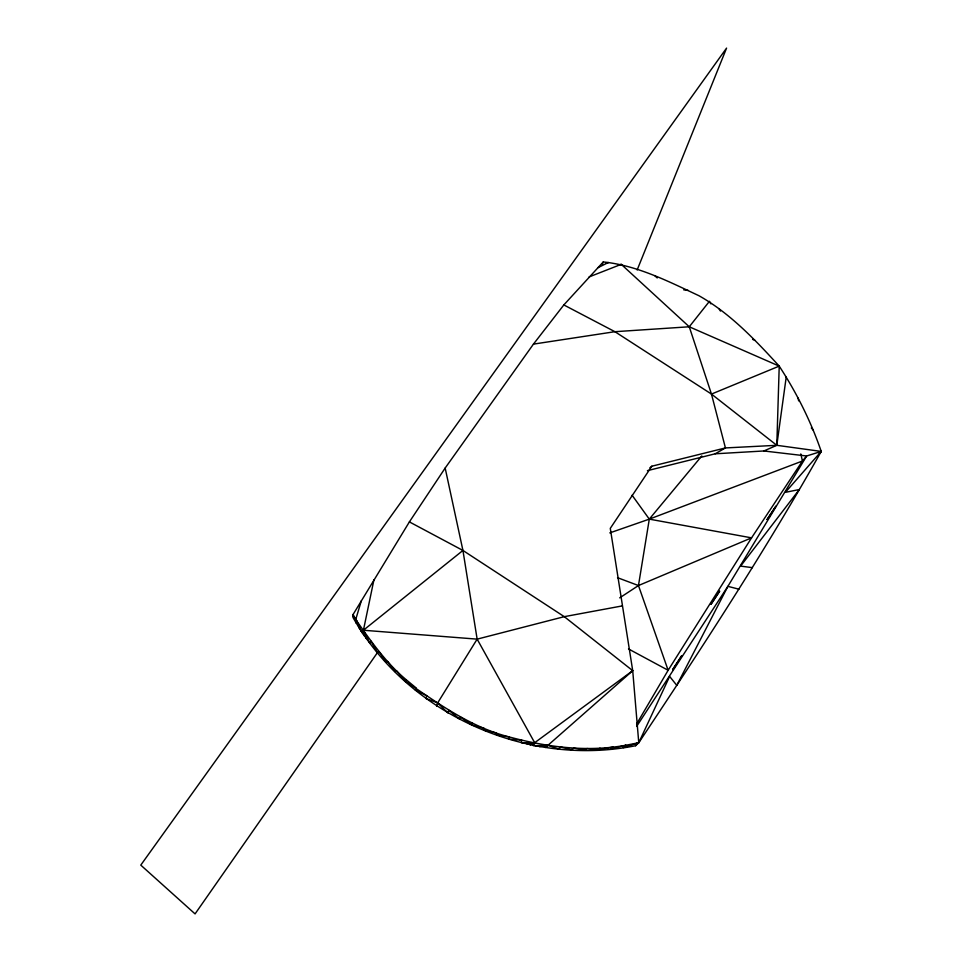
<?xml version="1.0" encoding="UTF-8"?>
<svg xmlns="http://www.w3.org/2000/svg" width="962" height="962" viewBox="0 0 962 962"><rect width="100%" height="100%" fill="white"/><g stroke="black" fill="none" stroke-linecap="round" stroke-linejoin="round"><path stroke-width="1.44" d="M618.482 265.115L621.248 264.334L689.261 326.779L779.22 366.113C796.572 392.724 810.918 421.356 821.223 451.418C764.994 551.322 702.272 647.342 638.768 742.724L635.617 745.718C526.743 767.64 407.66 714.105 352.958 617.412L353.126 614.429L409.391 521.897L445.165 468.049L533.453 344.119L563.828 304.942L603.246 261.953C637.217 265.428 668.41 281.397 698.941 295.719C730.074 313.263 755.242 339.935 779.22 366.113L776.803 445.31L763.876 450.974L715.175 453.799L647.414 470.658M786.207 377.152L776.803 445.31L725.432 447.931L651.839 466.209L649.879 467.809M636.591 724.061L668.133 670.286L638.467 585.545L649.302 519.131L701.791 455.952M373.929 579.845L362.698 633.717L353.126 614.429M361.351 600.733L355.868 619.035L356.253 623.28M436.568 706.373L437.662 702.909L477.14 639.141L462.938 550.456L445.165 468.049M602.465 264.153L603.246 261.953M637.145 269.997L726.575 48.1L140.777 865.115L195.07 913.9L378.018 651.803M635.617 745.718L637.097 743.157M636.616 726.442L727.885 586.351L806.649 455.988L821.223 451.418L819.335 453.655M651.839 466.209L610.281 528.378L632.719 670.682L638.768 742.724L623.328 747.594L625.949 745.237L638.768 742.724L669.636 676.418L676.767 685.353L727.885 586.351L738.948 589.201M533.453 344.119L614.91 331.698L689.261 326.779L709.463 301.274L710.822 303.848M409.391 521.897L462.938 550.456L564.285 616.666L632.719 670.682L534.68 742.712L533.285 745.73L548.34 745.382L558.164 748.833L561.123 747.161L571.212 749.687L574.037 748.208L584.463 750.011L587.012 748.544L597.667 749.771L613.01 747.041L610.654 748.953L625.949 745.237C586.892 752.308 546.885 747.137 508.91 736.868C470.177 726.959 437.722 703.042 405.146 681.12L406.229 679.749C384.704 661.784 369.035 638.395 353.042 615.74M632.719 670.682L545.466 747.486M364.526 636.231L363.395 630.242L462.938 550.456M597.667 749.771L600.011 748.159M619.696 597.859L638.467 585.545L751.55 537.854L802.464 461.014L806.649 455.988L763.876 450.974M715.175 453.799L725.432 447.931L711.471 394.071L689.261 326.779M530.146 744.997L534.68 742.712L477.14 639.141L363.395 630.242L366.257 638.564M597.691 267.821L608.345 262.518L605.988 263.167M563.828 304.942L614.91 331.698L711.471 394.071L779.22 366.113M589.129 276.912L621.248 264.334M609.8 532.9L649.302 519.131L802.464 461.014L800.793 453.932M477.14 639.141L564.285 616.666L622.113 605.94M527.224 744.275L534.68 742.712L521.356 742.748L521.717 740.139L509.259 739.213L508.91 736.868L496.861 735.052L496.308 732.9L484.331 730.29L483.946 728.234L471.909 724.987L460.077 716.846L459.752 719.191L448.689 710.197L447.943 712.974L437.662 702.909L425.805 698.424L426.779 695.803L415.307 689.994L416.293 688.083L406.229 679.749M539.309 746.656L548.34 745.382L536.267 746.199M683.729 289.851L688.215 290.404M752.428 567.652L740.596 566.113L799.326 489.538L785.377 492.34L821.223 451.418L776.803 445.31L711.471 394.071M617.532 577.693L638.467 585.545M752.609 339.37L755.05 340.416M628.487 648.929L668.133 670.286L751.55 537.854L649.302 519.131L632.094 495.238M655.11 276.046L657.226 277.934M811.303 427.97L813.155 430.05M405.146 681.12L396.621 670.863L395.394 671.861L387.518 661.435L386.171 662.349L378.932 651.502L377.645 652.765L370.875 641.089L369.853 643.253L363.395 630.242M718.987 308.634L720.466 311.075M361.075 631.168L355.868 619.035L359.439 628.559M798.075 398.076L798.664 400.865M471.849 722.871L471.909 724.987M681.637 655.856L672.666 669.672L681.637 655.856M775.805 506.337L767.087 519.552L775.805 506.337M719.6 591.233L711.002 604.256L719.6 591.233"/></g></svg>
